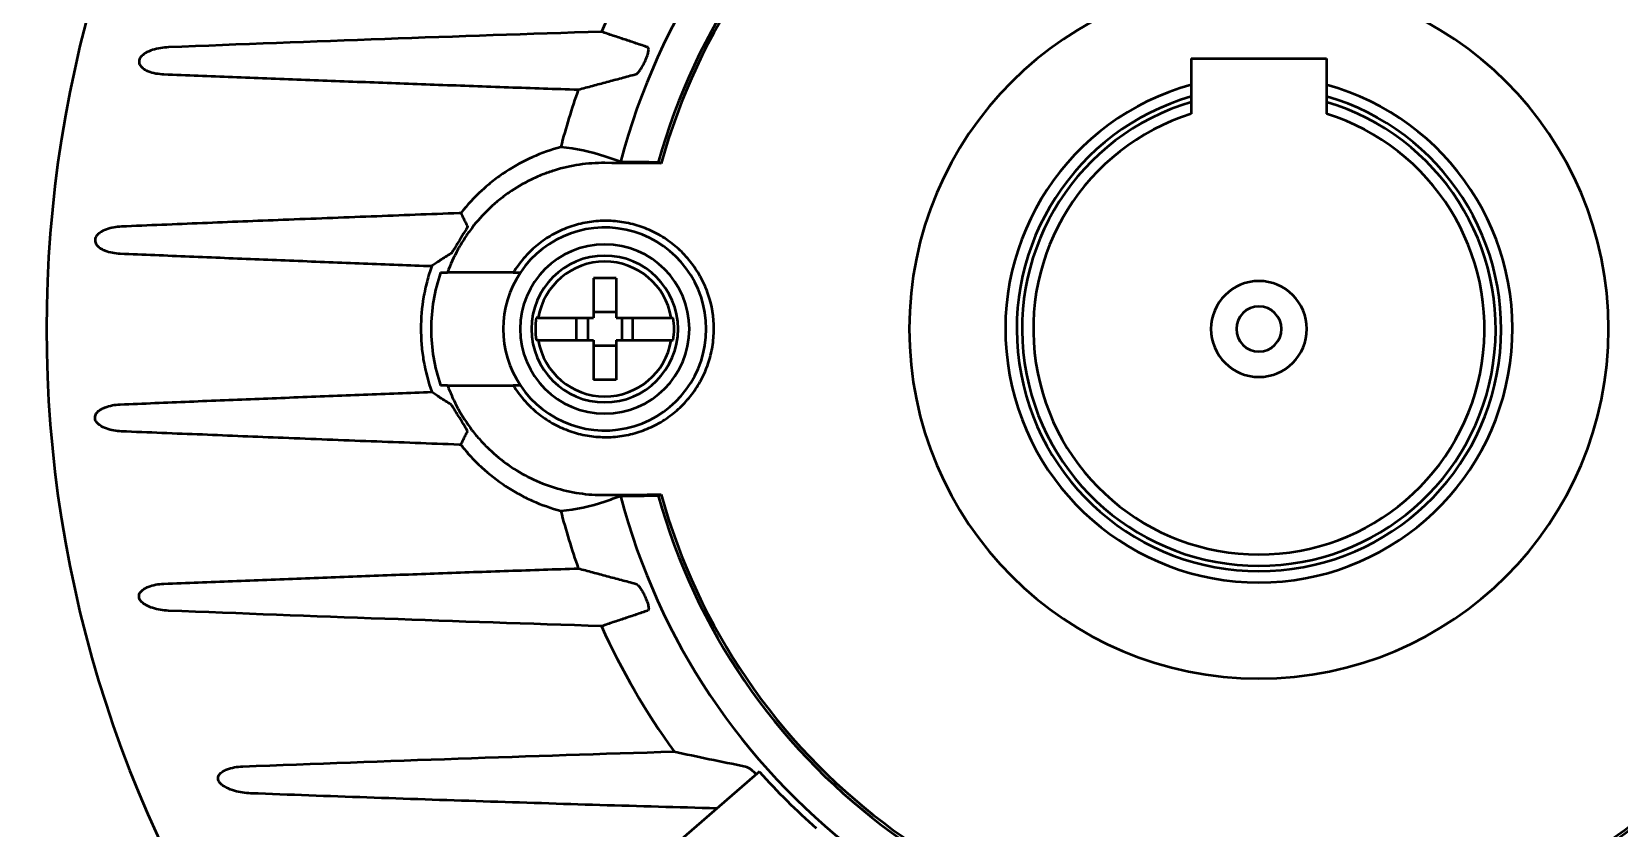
# Model space of a CAD drawing. Header units: millimetres. Extents: x 708 to 3306, y 798 to 2244.
# Drawn here: x 1885.4 to 2026.1, y 1985.9 to 2056.5 of the extents above; entities that cross this region are included whole.
import ezdxf

# ---------------------------------------------------------------- set-up
doc = ezdxf.new("R2010")
doc.units = ezdxf.units.MM
doc.header["$LTSCALE"] = 10
doc.layers.add('Visible (ISO)', color=7, linetype='Continuous', lineweight=50)

msp = doc.modelspace()

# ---------------------------------------------------------------- linework, layer by layer
at = {"layer": 'Visible (ISO)'}
for p, q in [((1988.17, 2054.18), (2000.17, 2054.18)), ((1988.17, 2054.18), (1988.17, 2049.26)), ((2000.17, 2054.18), (2000.17, 2049.26)), ((1935.17, 2034.68), (1935.17, 2031.18)), ((1937.17, 2034.68), (1935.17, 2034.68)), ((1937.17, 2034.68), (1937.17, 2031.18)), ((1930.28, 2031.18), (1935.17, 2031.18)), ((1933.67, 2029.18), (1933.67, 2031.18)), ((1934.67, 2031.18), (1934.67, 2029.18)), ((1937.17, 2031.68), (1935.17, 2031.68)), ((1937.17, 2031.18), (1942.06, 2031.18)), ((1937.67, 2031.18), (1937.67, 2029.18)), ((1938.67, 2029.18), (1938.67, 2031.18)), ((1930.28, 2029.18), (1935.17, 2029.18)), ((1935.17, 2029.18), (1935.17, 2025.68)), ((1937.17, 2028.68), (1935.17, 2028.68)), ((1937.17, 2029.18), (1942.06, 2029.18)), ((1937.17, 2029.18), (1937.17, 2025.68)), ((1937.17, 2025.68), (1935.17, 2025.68)), ((1949.9, 1990.93), (1936.19, 1979.08))]:
    msp.add_line(p, q, dxfattribs=at)
for centre, radius, start, end in [((1994.17, 2030.18), 140.31, 95.8772, 174.1228), ((1994.17, 2030.18), 139.98, 95.7849, 174.2151), ((1994.17, 2030.18), 139.98, 5.7849, 84.2151), ((1994.17, 2030.18), 140.31, 5.8772, 84.1228), ((1994.17, 2030.18), 136.71, 96.3024, 173.6976), ((1994.17, 2030.18), 136.71, 6.3024, 83.6976), ((1994.17, 2030.18), 107.5, 144.0333, 180), ((1994.17, 2030.18), 58.5, 14.6609, 165.3391), ((1994.17, 2030.18), 55.26, 15.5001, 164.4999), ((1994.17, 2030.18), 55, 15.4836, 164.5164), ((1994.17, 2030.18), 63.97, 144.1399, 155.6673), ((1994.17, 2030.18), 31, 0, 180), ((1994.17, 2030.18), 63.97, 160.6174, 165.3979), ((1994.17, 2030.18), 22.48, 105.4836, 270), ((1994.17, 2030.18), 21.47, 106.2241, 270), ((1994.17, 2030.18), 22.48, 270, 74.5164), ((1994.17, 2030.18), 21.48, 270, 73.7759), ((1994.17, 2030.18), 21, 106.6015, 270), ((1994.17, 2030.18), 21, 270, 73.3985), ((1994.17, 2030.18), 20, 107.4576, 270), ((1994.17, 2030.18), 20, 270, 72.5424), ((1936.17, 2030.18), 9, 0, 146.251), ((1936.17, 2030.18), 7.5, 0, 180), ((1936.17, 2030.18), 6.5, 0, 180), ((1936.17, 2030.18), 5.98, 9.6345, 170.3655), ((1936.17, 2030.18), 15.39, 161.0444, 180), ((1936.17, 2030.18), 9, 146.251, 213.749), ((1994.17, 2030.18), 4.25, 0, 180), ((1936.17, 2030.18), 6.15, 170.6421, 180), ((1936.17, 2030.18), 6.15, 0, 9.3579), ((1994.17, 2030.18), 2, 0, 180), ((1994.17, 2030.18), 119.61, 180, 211.1602), ((1994.17, 2030.18), 107.5, 180, 215.9667), ((1936.17, 2030.18), 15.39, 180, 198.9556), ((1936.17, 2030.18), 7.5, 180, 0), ((1936.17, 2030.18), 9, 213.749, 0), ((1936.17, 2030.18), 6.5, 180, 0), ((1936.17, 2030.18), 6.15, 180, 189.3579), ((1936.17, 2030.18), 6.15, 350.6421, 0), ((1994.17, 2030.18), 31, 180, 0), ((1994.17, 2030.18), 4.25, 180, 0), ((1994.17, 2030.18), 2, 180, 0), ((1936.17, 2030.18), 5.98, 189.6345, 350.3655), ((1994.17, 2030.18), 140.31, 185.8772, 264.1228), ((1994.17, 2030.18), 139.98, 185.7849, 264.2151), ((1994.17, 2030.18), 139.98, 275.7849, 354.2151), ((1994.17, 2030.18), 140.31, 275.8772, 354.1228), ((1994.17, 2030.18), 136.71, 186.3024, 263.6976), ((1994.17, 2030.18), 58.5, 194.6609, 345.3391), ((1994.17, 2030.18), 55.26, 195.5001, 344.4999), ((1994.17, 2030.18), 55, 195.4836, 344.5164), ((1994.17, 2030.18), 136.71, 276.3024, 353.6976), ((1994.17, 2030.18), 63.97, 194.6021, 199.3826), ((1994.17, 2030.18), 63.97, 204.3327, 215.8601), ((1994.17, 2030.18), 59.17, 221.5617, 228.4383)]:
    msp.add_arc(centre, radius, start, end, dxfattribs=at)
for points, knots in [([(1935.89, 2056.54), (1929.47, 2056.33), (1923.06, 2056.12), (1910.26, 2055.66), (1903.87, 2055.41), (1897.49, 2055.16)], [0, 0, 0, 0, 0.02004982, 0.02004982, 0.04009964, 0.04009964, 0.04009964, 0.04009964]), ([(1939.98, 2055.16), (1939.64, 2055.28), (1939.3, 2055.39), (1938.96, 2055.51), (1938.62, 2055.62), (1938.28, 2055.74), (1937.94, 2055.85), (1937.6, 2055.97), (1937.25, 2056.08), (1936.91, 2056.19), (1936.57, 2056.31), (1936.23, 2056.42), (1935.89, 2056.54)], [0, 0, 0, 0, 0.00415105, 0.00415105, 0.00415105, 0.00830211, 0.00830211, 0.00830211, 0.01245316, 0.01245316, 0.01245316, 0.01660422, 0.01660422, 0.01660422, 0.01660422]), ([(1897.49, 2055.16), (1897.25, 2055.15), (1897.01, 2055.13), (1896.54, 2055.05), (1896.31, 2055), (1895.86, 2054.85), (1895.63, 2054.76), (1895.32, 2054.57), (1895.22, 2054.49), (1895.09, 2054.36), (1895.05, 2054.32), (1894.98, 2054.22), (1894.94, 2054.16), (1894.9, 2054.04), (1894.88, 2053.98), (1894.87, 2053.86), (1894.88, 2053.79), (1894.93, 2053.61), (1895, 2053.51), (1895.17, 2053.33), (1895.26, 2053.26), (1895.47, 2053.14), (1895.58, 2053.08), (1895.91, 2052.95), (1896.14, 2052.89), (1896.61, 2052.81), (1896.85, 2052.78), (1897.09, 2052.77)], [0, 0, 0, 0, 0.000741083, 0.000741083, 0.001482166, 0.001482166, 0.002223249, 0.002223249, 0.00259379, 0.00259379, 0.002779061, 0.002779061, 0.002964331, 0.002964331, 0.003149602, 0.003149602, 0.003334873, 0.003334873, 0.003705414, 0.003705414, 0.004075956, 0.004075956, 0.004446497, 0.004446497, 0.00518758, 0.00518758, 0.005928663, 0.005928663, 0.005928663, 0.005928663]), ([(1938.92, 2052.77), (1938.97, 2052.79), (1939.03, 2052.82), (1939.16, 2052.95), (1939.23, 2053.03), (1939.37, 2053.23), (1939.44, 2053.35), (1939.59, 2053.61), (1939.66, 2053.74), (1939.79, 2054.03), (1939.86, 2054.18), (1939.94, 2054.4), (1939.96, 2054.47), (1940, 2054.61), (1940.02, 2054.67), (1940.06, 2054.85), (1940.07, 2054.96), (1940.05, 2055.11), (1940.02, 2055.15), (1939.98, 2055.16)], [0, 0, 0, 0, 0.000476593, 0.000476593, 0.000953187, 0.000953187, 0.00142978, 0.00142978, 0.001906374, 0.001906374, 0.002382967, 0.002382967, 0.002621264, 0.002621264, 0.002859561, 0.002859561, 0.003336154, 0.003336154, 0.003812748, 0.003812748, 0.003812748, 0.003812748]), ([(1897.09, 2052.77), (1899.12, 2052.69), (1901.15, 2052.61), (1903.17, 2052.53), (1905.2, 2052.45), (1907.23, 2052.37), (1909.26, 2052.3), (1911.29, 2052.22), (1913.32, 2052.14), (1915.35, 2052.07), (1917.38, 2051.99), (1919.41, 2051.92), (1921.44, 2051.84), (1923.5, 2051.77), (1925.57, 2051.7), (1927.63, 2051.62), (1929.7, 2051.55), (1931.77, 2051.48), (1933.83, 2051.41)], [0, 0, 0, 0, 0.00638089, 0.00638089, 0.00638089, 0.01276178, 0.01276178, 0.01276178, 0.01914266, 0.01914266, 0.01914266, 0.02552355, 0.02552355, 0.02552355, 0.03200932, 0.03200932, 0.03200932, 0.03849511, 0.03849511, 0.03849511, 0.03849511]), ([(1933.83, 2051.41), (1934.25, 2051.52), (1934.67, 2051.64), (1935.09, 2051.75), (1935.51, 2051.86), (1935.94, 2051.98), (1936.36, 2052.09), (1936.78, 2052.2), (1937.21, 2052.32), (1937.64, 2052.43), (1938.06, 2052.55), (1938.49, 2052.66), (1938.92, 2052.77)], [0, 0, 0, 0, 0.00420164, 0.00420164, 0.00420164, 0.00840329, 0.00840329, 0.00840329, 0.01260503, 0.01260503, 0.01260503, 0.0168068, 0.0168068, 0.0168068, 0.0168068]), ([(1932.27, 2046.31), (1931.41, 2046.08), (1930.56, 2045.78), (1928.94, 2045.05), (1928.15, 2044.62), (1927.01, 2043.87), (1926.64, 2043.6), (1925.93, 2043.05), (1925.59, 2042.75), (1924.59, 2041.84), (1923.97, 2041.17), (1923.41, 2040.45)], [0.00000074, 0.00000074, 0.00000074, 0.00000074, 0.00275962, 0.00275962, 0.0055185, 0.0055185, 0.00689794, 0.00689794, 0.00827738, 0.00827738, 0.01103626, 0.01103626, 0.01103626, 0.01103626]), ([(1936.17, 2044.9), (1935.41, 2044.91), (1934.66, 2044.86), (1933.17, 2044.64), (1932.44, 2044.47), (1931.35, 2044.13), (1930.99, 2044.01), (1930.29, 2043.73), (1929.95, 2043.58), (1928.93, 2043.08), (1928.28, 2042.7), (1927.35, 2042.05), (1927.05, 2041.82), (1926.46, 2041.34), (1926.18, 2041.09), (1925.36, 2040.31), (1924.86, 2039.75), (1924.17, 2038.85), (1923.95, 2038.54), (1923.53, 2037.9), (1923.34, 2037.57), (1922.79, 2036.58), (1922.48, 2035.89), (1922.23, 2035.18)], [0.0000002, 0.0000002, 0.0000002, 0.0000002, 0.00225965, 0.00225965, 0.0045191, 0.0045191, 0.00564882, 0.00564882, 0.00677854, 0.00677854, 0.00903799, 0.00903799, 0.01016772, 0.01016772, 0.01129744, 0.01129744, 0.01355689, 0.01355689, 0.01468661, 0.01468661, 0.01581634, 0.01581634, 0.01807579, 0.01807579, 0.01807579, 0.01807579]), ([(1923.41, 2040.45), (1923.37, 2040.45), (1923.32, 2040.45), (1923.27, 2040.45), (1920.67, 2040.35), (1918.07, 2040.25), (1915.47, 2040.15), (1912.86, 2040.05), (1910.26, 2039.95), (1907.66, 2039.85), (1905.27, 2039.75), (1902.88, 2039.66), (1900.49, 2039.56), (1898.1, 2039.46), (1895.71, 2039.36), (1893.32, 2039.26)], [0.00804549, 0.00804549, 0.00804549, 0.00804549, 0.0081896, 0.0081896, 0.0081896, 0.0163792, 0.0163792, 0.0163792, 0.0245688, 0.0245688, 0.0245688, 0.03209548, 0.03209548, 0.03209548, 0.03962216, 0.03962216, 0.03962216, 0.03962216]), ([(1923.41, 2040.45), (1923.42, 2040.44), (1923.42, 2040.42), (1923.43, 2040.41), (1923.49, 2040.3), (1923.54, 2040.19), (1923.59, 2040.08), (1923.62, 2040.02), (1923.65, 2039.97), (1923.68, 2039.91), (1923.73, 2039.8), (1923.79, 2039.7), (1923.84, 2039.59), (1923.89, 2039.48), (1923.95, 2039.37), (1924, 2039.26)], [0.00334225, 0.00334225, 0.00334225, 0.00334225, 0.00383369, 0.00383369, 0.00383369, 0.00766738, 0.00766738, 0.00766738, 0.00958422, 0.00958422, 0.00958422, 0.01333623, 0.01333623, 0.01333623, 0.01708824, 0.01708824, 0.01708824, 0.01708824]), ([(1945.84, 2030.18), (1945.84, 2031.23), (1945.68, 2032.25), (1945.18, 2033.74), (1944.97, 2034.22), (1944.48, 2035.13), (1944.21, 2035.57), (1943.73, 2036.19), (1943.57, 2036.39), (1943.22, 2036.78), (1943.04, 2036.97), (1942.48, 2037.5), (1942.07, 2037.82), (1941.43, 2038.26), (1941.21, 2038.4), (1940.75, 2038.66), (1940.52, 2038.77), (1939.82, 2039.1), (1939.34, 2039.28), (1938.59, 2039.49), (1938.33, 2039.55), (1937.82, 2039.65), (1937.57, 2039.69), (1936.8, 2039.77), (1936.28, 2039.79), (1935.25, 2039.74), (1934.73, 2039.67), (1933.72, 2039.45), (1933.22, 2039.3), (1932.26, 2038.92), (1931.79, 2038.69), (1930.89, 2038.16), (1930.47, 2037.86), (1929.68, 2037.2), (1929.31, 2036.83), (1928.63, 2036.04), (1928.32, 2035.62), (1928.05, 2035.18)], [0, 0, 0, 0, 0.00310341, 0.00310341, 0.00465512, 0.00465512, 0.00620683, 0.00620683, 0.00698268, 0.00698268, 0.00775853, 0.00775853, 0.00931024, 0.00931024, 0.01008609, 0.01008609, 0.01086194, 0.01086194, 0.01241365, 0.01241365, 0.0131895, 0.0131895, 0.01396536, 0.01396536, 0.01551706, 0.01551706, 0.01706877, 0.01706877, 0.01862048, 0.01862048, 0.02017218, 0.02017218, 0.02172389, 0.02172389, 0.0232756, 0.0232756, 0.0248273, 0.0248273, 0.0248273, 0.0248273]), ([(1893.32, 2039.26), (1893.09, 2039.25), (1892.87, 2039.23), (1892.42, 2039.15), (1892.2, 2039.09), (1891.77, 2038.94), (1891.56, 2038.83), (1891.28, 2038.62), (1891.19, 2038.54), (1891.05, 2038.35), (1891, 2038.23), (1890.96, 2037.99), (1890.99, 2037.87), (1891.1, 2037.65), (1891.17, 2037.56), (1891.35, 2037.41), (1891.44, 2037.34), (1891.64, 2037.23), (1891.75, 2037.18), (1892.07, 2037.05), (1892.29, 2036.99), (1892.74, 2036.91), (1892.97, 2036.88), (1893.2, 2036.87)], [0, 0, 0, 0, 0.000709599, 0.000709599, 0.001419197, 0.001419197, 0.002128796, 0.002128796, 0.002483595, 0.002483595, 0.002838394, 0.002838394, 0.003193193, 0.003193193, 0.003547993, 0.003547993, 0.003902792, 0.003902792, 0.004257591, 0.004257591, 0.00496719, 0.00496719, 0.005676788, 0.005676788, 0.005676788, 0.005676788]), ([(1924, 2039.26), (1924.01, 2039.26), (1924, 2039.24), (1923.99, 2039.19), (1923.97, 2039.16), (1923.93, 2039.08), (1923.9, 2039.04), (1923.84, 2038.94), (1923.81, 2038.88), (1923.63, 2038.59), (1923.45, 2038.3), (1923.19, 2037.89), (1923.11, 2037.75), (1922.95, 2037.49), (1922.88, 2037.38), (1922.74, 2037.16), (1922.68, 2037.07), (1922.59, 2036.93), (1922.55, 2036.89), (1922.53, 2036.87)], [0, 0, 0, 0, 0.000243911, 0.000243911, 0.000487823, 0.000487823, 0.000731734, 0.000731734, 0.000975646, 0.000975646, 0.001951292, 0.001951292, 0.002439115, 0.002439115, 0.002926938, 0.002926938, 0.003414761, 0.003414761, 0.003902584, 0.003902584, 0.003902584, 0.003902584]), ([(1893.2, 2036.87), (1895.25, 2036.79), (1897.31, 2036.7), (1899.36, 2036.62), (1901.42, 2036.53), (1903.47, 2036.45), (1905.53, 2036.36), (1907.59, 2036.28), (1909.64, 2036.2), (1911.7, 2036.12), (1913.75, 2036.04), (1915.81, 2035.96), (1917.86, 2035.88), (1918.85, 2035.84), (1919.84, 2035.8), (1920.83, 2035.77)], [0, 0, 0, 0, 0.00647818, 0.00647818, 0.00647818, 0.01295636, 0.01295636, 0.01295636, 0.01943455, 0.01943455, 0.01943455, 0.02591273, 0.02591273, 0.02591273, 0.02903272, 0.02903272, 0.02903272, 0.02903272]), ([(1922.53, 2036.87), (1922.37, 2036.77), (1922.21, 2036.67), (1922.05, 2036.58), (1921.9, 2036.48), (1921.75, 2036.38), (1921.59, 2036.28), (1921.44, 2036.18), (1921.3, 2036.08), (1921.15, 2035.98), (1921.04, 2035.91), (1920.94, 2035.84), (1920.83, 2035.77)], [0, 0, 0, 0, 0.00349475, 0.00349475, 0.00349475, 0.00698949, 0.00698949, 0.00698949, 0.01048424, 0.01048424, 0.01048424, 0.01302506, 0.01302506, 0.01302506, 0.01302506]), ([(1920.83, 2035.77), (1920.68, 2035.32), (1920.53, 2034.86), (1920.29, 2033.94), (1920.19, 2033.48), (1919.95, 2032.08), (1919.87, 2031.13), (1919.87, 2030.18)], [0.016423284, 0.016423284, 0.016423284, 0.016423284, 0.017841205, 0.017841205, 0.019259126, 0.019259126, 0.022094967, 0.022094967, 0.022094967, 0.022094967]), ([(1928.05, 2035.18), (1927.92, 2035.18), (1927.79, 2035.18), (1927.66, 2035.18), (1925.85, 2035.18), (1924.04, 2035.18), (1922.23, 2035.18)], [0.017812968, 0.017812968, 0.017812968, 0.017812968, 0.018210742, 0.018210742, 0.018210742, 0.023662126, 0.023662126, 0.023662126, 0.023662126]), ([(1930.28, 2031.18), (1930.25, 2031.18), (1930.22, 2031.18), (1930.2, 2031.18), (1930.17, 2031.18), (1930.13, 2031.18), (1930.1, 2031.18)], [0.010170828, 0.010170828, 0.010170828, 0.010170828, 0.011148918, 0.011148918, 0.011148918, 0.012178681, 0.012178681, 0.012178681, 0.012178681]), ([(1942.06, 2031.18), (1942.09, 2031.18), (1942.12, 2031.18), (1942.15, 2031.18), (1942.18, 2031.18), (1942.21, 2031.18), (1942.24, 2031.18)], [0.010170828, 0.010170828, 0.010170828, 0.010170828, 0.011148918, 0.011148918, 0.011148918, 0.012178681, 0.012178681, 0.012178681, 0.012178681]), ([(1919.87, 2030.18), (1919.87, 2029.71), (1919.89, 2029.23), (1919.97, 2028.28), (1920.03, 2027.81), (1920.28, 2026.41), (1920.52, 2025.49), (1920.83, 2024.6)], [0.022094967, 0.022094967, 0.022094967, 0.022094967, 0.023512281, 0.023512281, 0.024929595, 0.024929595, 0.027764222, 0.027764222, 0.027764222, 0.027764222]), ([(1928.05, 2025.18), (1928.19, 2024.96), (1928.34, 2024.74), (1928.64, 2024.32), (1928.8, 2024.12), (1929.31, 2023.53), (1929.68, 2023.17), (1930.27, 2022.67), (1930.48, 2022.51), (1930.91, 2022.21), (1931.12, 2022.07), (1931.79, 2021.67), (1932.25, 2021.44), (1932.98, 2021.16), (1933.23, 2021.07), (1933.72, 2020.92), (1933.97, 2020.86), (1934.73, 2020.7), (1935.24, 2020.63), (1936.02, 2020.59), (1936.28, 2020.59), (1936.8, 2020.6), (1937.06, 2020.62), (1937.83, 2020.71), (1938.33, 2020.81), (1939.33, 2021.08), (1939.82, 2021.27), (1940.76, 2021.7), (1941.21, 2021.95), (1942.06, 2022.54), (1942.47, 2022.86), (1943.23, 2023.58), (1943.57, 2023.96), (1944.04, 2024.58), (1944.19, 2024.79), (1944.47, 2025.23), (1944.6, 2025.46), (1944.97, 2026.14), (1945.17, 2026.62), (1945.42, 2027.35), (1945.49, 2027.6), (1945.62, 2028.11), (1945.67, 2028.37), (1945.8, 2029.14), (1945.84, 2029.66), (1945.84, 2030.18)], [0.03529917, 0.03529917, 0.03529917, 0.03529917, 0.03607455, 0.03607455, 0.03684992, 0.03684992, 0.03840068, 0.03840068, 0.03917606, 0.03917606, 0.03995144, 0.03995144, 0.04150219, 0.04150219, 0.04227757, 0.04227757, 0.04305295, 0.04305295, 0.0446037, 0.0446037, 0.04537908, 0.04537908, 0.04615446, 0.04615446, 0.04770522, 0.04770522, 0.04925597, 0.04925597, 0.05080673, 0.05080673, 0.05235748, 0.05235748, 0.05390824, 0.05390824, 0.05468362, 0.05468362, 0.05545899, 0.05545899, 0.05700975, 0.05700975, 0.05778513, 0.05778513, 0.05856051, 0.05856051, 0.06011126, 0.06011126, 0.06011126, 0.06011126]), ([(1930.28, 2029.18), (1930.25, 2029.18), (1930.22, 2029.18), (1930.2, 2029.18), (1930.17, 2029.18), (1930.13, 2029.18), (1930.1, 2029.18)], [0.010170828, 0.010170828, 0.010170828, 0.010170828, 0.011148918, 0.011148918, 0.011148918, 0.012178681, 0.012178681, 0.012178681, 0.012178681]), ([(1942.06, 2029.18), (1942.09, 2029.18), (1942.12, 2029.18), (1942.15, 2029.18), (1942.18, 2029.18), (1942.21, 2029.18), (1942.24, 2029.18)], [0.010170828, 0.010170828, 0.010170828, 0.010170828, 0.011148918, 0.011148918, 0.011148918, 0.012178681, 0.012178681, 0.012178681, 0.012178681]), ([(1893.2, 2023.49), (1895.25, 2023.58), (1897.31, 2023.66), (1899.36, 2023.75), (1901.42, 2023.83), (1903.47, 2023.92), (1905.53, 2024), (1907.59, 2024.08), (1909.64, 2024.16), (1911.7, 2024.25), (1913.75, 2024.33), (1915.81, 2024.41), (1917.86, 2024.49), (1918.85, 2024.52), (1919.84, 2024.56), (1920.83, 2024.6)], [0, 0, 0, 0, 0.00647818, 0.00647818, 0.00647818, 0.01295636, 0.01295636, 0.01295636, 0.01943455, 0.01943455, 0.01943455, 0.02591273, 0.02591273, 0.02591273, 0.02903272, 0.02903272, 0.02903272, 0.02903272]), ([(1922.53, 2023.49), (1922.37, 2023.59), (1922.21, 2023.69), (1922.05, 2023.79), (1921.9, 2023.89), (1921.75, 2023.99), (1921.59, 2024.09), (1921.44, 2024.18), (1921.3, 2024.28), (1921.15, 2024.38), (1921.04, 2024.45), (1920.94, 2024.53), (1920.83, 2024.6)], [0, 0, 0, 0, 0.00349475, 0.00349475, 0.00349475, 0.00698949, 0.00698949, 0.00698949, 0.01048424, 0.01048424, 0.01048424, 0.01302506, 0.01302506, 0.01302506, 0.01302506]), ([(1922.23, 2025.18), (1922.36, 2024.83), (1922.5, 2024.48), (1922.81, 2023.78), (1922.98, 2023.44), (1923.52, 2022.45), (1923.94, 2021.82), (1924.62, 2020.92), (1924.86, 2020.63), (1925.37, 2020.07), (1925.63, 2019.79), (1926.46, 2019.01), (1927.04, 2018.53), (1928.27, 2017.67), (1928.92, 2017.29), (1930.29, 2016.62), (1930.99, 2016.34), (1932.42, 2015.9), (1933.15, 2015.73), (1934.28, 2015.57), (1934.66, 2015.52), (1935.41, 2015.47), (1935.79, 2015.46), (1936.17, 2015.46)], [0.02823166, 0.02823166, 0.02823166, 0.02823166, 0.02935996, 0.02935996, 0.03048826, 0.03048826, 0.03274486, 0.03274486, 0.03387317, 0.03387317, 0.03500147, 0.03500147, 0.03725807, 0.03725807, 0.03951467, 0.03951467, 0.04177127, 0.04177127, 0.04402787, 0.04402787, 0.04515617, 0.04515617, 0.04628448, 0.04628448, 0.04628448, 0.04628448]), ([(1922.23, 2025.18), (1924.04, 2025.18), (1925.85, 2025.18), (1927.66, 2025.18), (1927.79, 2025.18), (1927.92, 2025.18), (1928.05, 2025.18)], [0.012759359, 0.012759359, 0.012759359, 0.012759359, 0.018210742, 0.018210742, 0.018210742, 0.018608517, 0.018608517, 0.018608517, 0.018608517]), ([(1893.32, 2021.1), (1893.09, 2021.11), (1892.87, 2021.14), (1892.42, 2021.22), (1892.2, 2021.27), (1891.77, 2021.43), (1891.56, 2021.53), (1891.28, 2021.74), (1891.19, 2021.83), (1891.05, 2022.02), (1891, 2022.13), (1890.96, 2022.37), (1890.99, 2022.5), (1891.1, 2022.71), (1891.17, 2022.8), (1891.35, 2022.96), (1891.44, 2023.02), (1891.64, 2023.14), (1891.75, 2023.19), (1892.07, 2023.31), (1892.29, 2023.37), (1892.74, 2023.46), (1892.97, 2023.48), (1893.2, 2023.49)], [0, 0, 0, 0, 0.000709599, 0.000709599, 0.001419197, 0.001419197, 0.002128796, 0.002128796, 0.002483595, 0.002483595, 0.002838394, 0.002838394, 0.003193193, 0.003193193, 0.003547993, 0.003547993, 0.003902792, 0.003902792, 0.004257591, 0.004257591, 0.00496719, 0.00496719, 0.005676788, 0.005676788, 0.005676788, 0.005676788]), ([(1924, 2021.1), (1924.01, 2021.11), (1924, 2021.12), (1923.99, 2021.17), (1923.97, 2021.2), (1923.93, 2021.28), (1923.9, 2021.33), (1923.84, 2021.43), (1923.81, 2021.48), (1923.63, 2021.78), (1923.45, 2022.06), (1923.19, 2022.47), (1923.11, 2022.61), (1922.95, 2022.87), (1922.88, 2022.99), (1922.74, 2023.21), (1922.68, 2023.3), (1922.59, 2023.43), (1922.55, 2023.48), (1922.53, 2023.49)], [0, 0, 0, 0, 0.000243911, 0.000243911, 0.000487823, 0.000487823, 0.000731734, 0.000731734, 0.000975646, 0.000975646, 0.001951292, 0.001951292, 0.002439115, 0.002439115, 0.002926938, 0.002926938, 0.003414761, 0.003414761, 0.003902584, 0.003902584, 0.003902584, 0.003902584]), ([(1923.41, 2019.91), (1923.37, 2019.92), (1923.32, 2019.92), (1923.27, 2019.92), (1920.67, 2020.02), (1918.07, 2020.11), (1915.47, 2020.21), (1912.86, 2020.31), (1910.26, 2020.42), (1907.66, 2020.52), (1905.27, 2020.61), (1902.88, 2020.71), (1900.49, 2020.81), (1898.1, 2020.9), (1895.71, 2021), (1893.32, 2021.1)], [0.00804549, 0.00804549, 0.00804549, 0.00804549, 0.0081896, 0.0081896, 0.0081896, 0.0163792, 0.0163792, 0.0163792, 0.0245688, 0.0245688, 0.0245688, 0.03209548, 0.03209548, 0.03209548, 0.03962216, 0.03962216, 0.03962216, 0.03962216]), ([(1923.41, 2019.91), (1923.42, 2019.93), (1923.42, 2019.94), (1923.43, 2019.96), (1923.49, 2020.07), (1923.54, 2020.18), (1923.59, 2020.29), (1923.62, 2020.34), (1923.65, 2020.4), (1923.68, 2020.45), (1923.73, 2020.56), (1923.79, 2020.67), (1923.84, 2020.78), (1923.89, 2020.89), (1923.95, 2020.99), (1924, 2021.1)], [0.00334225, 0.00334225, 0.00334225, 0.00334225, 0.00383369, 0.00383369, 0.00383369, 0.00766738, 0.00766738, 0.00766738, 0.00958422, 0.00958422, 0.00958422, 0.01333623, 0.01333623, 0.01333623, 0.01708824, 0.01708824, 0.01708824, 0.01708824]), ([(1923.41, 2019.91), (1923.69, 2019.55), (1923.99, 2019.2), (1924.61, 2018.53), (1924.93, 2018.21), (1925.93, 2017.3), (1926.63, 2016.75), (1927.76, 2016), (1928.15, 2015.77), (1928.94, 2015.33), (1929.34, 2015.13), (1930.57, 2014.59), (1931.41, 2014.29), (1932.27, 2014.06)], [0.03314541, 0.03314541, 0.03314541, 0.03314541, 0.03452079, 0.03452079, 0.03589617, 0.03589617, 0.03864693, 0.03864693, 0.04002231, 0.04002231, 0.04139769, 0.04139769, 0.04414845, 0.04414845, 0.04414845, 0.04414845]), ([(1897.09, 2007.59), (1899.12, 2007.67), (1901.15, 2007.75), (1903.17, 2007.83), (1905.2, 2007.91), (1907.23, 2007.99), (1909.26, 2008.07), (1911.29, 2008.15), (1913.32, 2008.22), (1915.35, 2008.3), (1917.38, 2008.37), (1919.41, 2008.45), (1921.44, 2008.52), (1923.5, 2008.6), (1925.57, 2008.67), (1927.63, 2008.74), (1929.7, 2008.81), (1931.77, 2008.88), (1933.83, 2008.95)], [0, 0, 0, 0, 0.00638089, 0.00638089, 0.00638089, 0.01276178, 0.01276178, 0.01276178, 0.01914266, 0.01914266, 0.01914266, 0.02552355, 0.02552355, 0.02552355, 0.03200932, 0.03200932, 0.03200932, 0.03849511, 0.03849511, 0.03849511, 0.03849511]), ([(1933.83, 2008.95), (1934.25, 2008.84), (1934.67, 2008.73), (1935.09, 2008.61), (1935.51, 2008.5), (1935.94, 2008.39), (1936.36, 2008.27), (1936.78, 2008.16), (1937.21, 2008.05), (1937.64, 2007.93), (1938.06, 2007.82), (1938.49, 2007.71), (1938.92, 2007.59)], [0, 0, 0, 0, 0.00420164, 0.00420164, 0.00420164, 0.00840329, 0.00840329, 0.00840329, 0.01260503, 0.01260503, 0.01260503, 0.0168068, 0.0168068, 0.0168068, 0.0168068]), ([(1897.49, 2005.2), (1897.25, 2005.21), (1897.01, 2005.23), (1896.54, 2005.31), (1896.31, 2005.37), (1895.86, 2005.51), (1895.63, 2005.61), (1895.32, 2005.8), (1895.22, 2005.87), (1895.09, 2006), (1895.05, 2006.05), (1894.98, 2006.15), (1894.94, 2006.2), (1894.9, 2006.32), (1894.88, 2006.38), (1894.87, 2006.51), (1894.88, 2006.57), (1894.93, 2006.75), (1895, 2006.86), (1895.17, 2007.03), (1895.26, 2007.1), (1895.47, 2007.23), (1895.58, 2007.28), (1895.91, 2007.41), (1896.14, 2007.47), (1896.61, 2007.56), (1896.85, 2007.58), (1897.09, 2007.59)], [0, 0, 0, 0, 0.000741083, 0.000741083, 0.001482166, 0.001482166, 0.002223249, 0.002223249, 0.00259379, 0.00259379, 0.002779061, 0.002779061, 0.002964331, 0.002964331, 0.003149602, 0.003149602, 0.003334873, 0.003334873, 0.003705414, 0.003705414, 0.004075956, 0.004075956, 0.004446497, 0.004446497, 0.00518758, 0.00518758, 0.005928663, 0.005928663, 0.005928663, 0.005928663]), ([(1938.92, 2007.59), (1938.97, 2007.58), (1939.03, 2007.54), (1939.16, 2007.42), (1939.23, 2007.33), (1939.37, 2007.13), (1939.44, 2007.02), (1939.59, 2006.76), (1939.66, 2006.62), (1939.79, 2006.33), (1939.86, 2006.18), (1939.94, 2005.97), (1939.96, 2005.9), (1940, 2005.76), (1940.02, 2005.69), (1940.06, 2005.51), (1940.07, 2005.41), (1940.05, 2005.26), (1940.02, 2005.22), (1939.98, 2005.2)], [0, 0, 0, 0, 0.000476593, 0.000476593, 0.000953187, 0.000953187, 0.00142978, 0.00142978, 0.001906374, 0.001906374, 0.002382967, 0.002382967, 0.002621264, 0.002621264, 0.002859561, 0.002859561, 0.003336154, 0.003336154, 0.003812748, 0.003812748, 0.003812748, 0.003812748]), ([(1935.89, 2003.83), (1929.47, 2004.03), (1923.06, 2004.25), (1910.26, 2004.71), (1903.87, 2004.95), (1897.49, 2005.2)], [0, 0, 0, 0, 0.02004982, 0.02004982, 0.04009964, 0.04009964, 0.04009964, 0.04009964]), ([(1939.98, 2005.2), (1939.64, 2005.09), (1939.3, 2004.97), (1938.96, 2004.86), (1938.62, 2004.74), (1938.28, 2004.63), (1937.94, 2004.51), (1937.6, 2004.4), (1937.25, 2004.28), (1936.91, 2004.17), (1936.57, 2004.06), (1936.23, 2003.94), (1935.89, 2003.83)], [0, 0, 0, 0, 0.00415105, 0.00415105, 0.00415105, 0.00830211, 0.00830211, 0.00830211, 0.01245316, 0.01245316, 0.01245316, 0.01660422, 0.01660422, 0.01660422, 0.01660422]), ([(1904.08, 1991.39), (1910.43, 1991.64), (1916.79, 1991.87), (1929.54, 1992.31), (1935.92, 1992.52), (1942.33, 1992.71)], [0, 0, 0, 0, 0.01989732, 0.01989732, 0.03979463, 0.03979463, 0.03979463, 0.03979463]), ([(1904.79, 1989), (1904.54, 1989.01), (1904.3, 1989.03), (1903.81, 1989.11), (1903.57, 1989.16), (1903.09, 1989.3), (1902.85, 1989.39), (1902.51, 1989.56), (1902.4, 1989.63), (1902.2, 1989.78), (1902.1, 1989.87), (1901.95, 1990.08), (1901.9, 1990.21), (1901.89, 1990.4), (1901.9, 1990.47), (1901.95, 1990.59), (1901.98, 1990.64), (1902.09, 1990.79), (1902.19, 1990.88), (1902.4, 1991.01), (1902.51, 1991.07), (1902.85, 1991.21), (1903.1, 1991.27), (1903.58, 1991.36), (1903.83, 1991.38), (1904.08, 1991.39)], [0, 0, 0, 0, 0.000767985, 0.000767985, 0.001535971, 0.001535971, 0.002303956, 0.002303956, 0.002687949, 0.002687949, 0.003071942, 0.003071942, 0.003455934, 0.003455934, 0.003647931, 0.003647931, 0.003839927, 0.003839927, 0.00422392, 0.00422392, 0.004607912, 0.004607912, 0.005375898, 0.005375898, 0.006143883, 0.006143883, 0.006143883, 0.006143883]), ([(1948.65, 1991.39), (1948.7, 1991.38), (1948.77, 1991.35), (1948.92, 1991.27), (1949, 1991.22), (1949.17, 1991.09), (1949.26, 1991.02), (1949.44, 1990.87), (1949.53, 1990.78), (1949.63, 1990.69)], [0, 0, 0, 0, 0.000410179, 0.000410179, 0.000820358, 0.000820358, 0.001230538, 0.001230538, 0.001640717, 0.001640717, 0.001640717, 0.001640717]), ([(1946.12, 1987.67), (1939.18, 1987.85), (1932.28, 1988.06), (1918.51, 1988.51), (1911.65, 1988.75), (1904.79, 1989)], [0.00027223, 0.00027223, 0.00027223, 0.00027223, 0.02166077, 0.02166077, 0.04304931, 0.04304931, 0.04304931, 0.04304931])]:
    msp.add_open_spline(points, degree=3, knots=knots, dxfattribs=at)
for points in [[(1936.17, 2045.47), (1934.91, 2045.91), (1933.61, 2046.19), (1932.27, 2046.31)], [(1937.58, 2044.99), (1937.11, 2045.15), (1936.64, 2045.31), (1936.17, 2045.47)], [(1941.17, 2044.87), (1939.5, 2044.88), (1937.84, 2044.89), (1936.17, 2044.9)], [(1940.92, 2044.95), (1939.81, 2044.96), (1938.69, 2044.98), (1937.58, 2044.99)], [(1941.17, 2044.87), (1941.08, 2044.89), (1941, 2044.92), (1940.92, 2044.95)], [(1921.62, 2035.18), (1921.82, 2035.18), (1922.02, 2035.18), (1922.23, 2035.18)], [(1928.05, 2035.18), (1928.26, 2035.18), (1928.48, 2035.18), (1928.69, 2035.18)], [(1922.23, 2025.18), (1922.02, 2025.18), (1921.82, 2025.18), (1921.62, 2025.18)], [(1928.69, 2025.18), (1928.48, 2025.18), (1928.26, 2025.18), (1928.05, 2025.18)], [(1932.27, 2014.06), (1933.61, 2014.18), (1934.91, 2014.46), (1936.17, 2014.89)], [(1936.17, 2015.46), (1937.84, 2015.47), (1939.5, 2015.49), (1941.17, 2015.5)], [(1936.17, 2014.89), (1936.64, 2015.05), (1937.11, 2015.22), (1937.58, 2015.38)], [(1937.58, 2015.38), (1938.69, 2015.39), (1939.81, 2015.4), (1940.92, 2015.41)], [(1940.92, 2015.41), (1941, 2015.44), (1941.08, 2015.47), (1941.17, 2015.5)], [(1942.33, 1992.71), (1944.37, 1992.27), (1946.47, 1991.83), (1948.65, 1991.39)]]:
    msp.add_open_spline(points, degree=3, dxfattribs=at)

doc.saveas('drawing.dxf')
